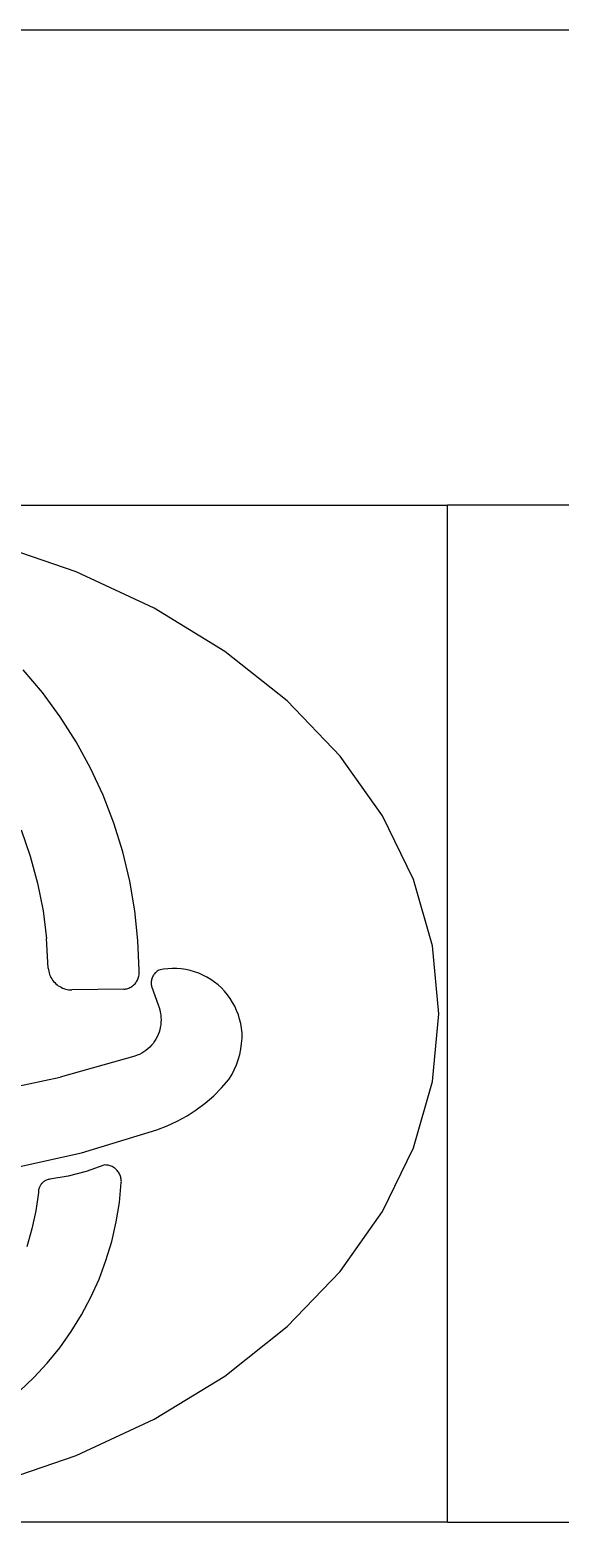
# Model space of a CAD drawing. Extents: x 396092 to 455492, y 17293 to 132793.
# Drawn here: x 424761.3 to 424834.2, y 60901 to 61106.4 of the extents above; entities that cross this region are included whole.
import ezdxf

# ---------------------------------------------------------------- set-up
doc = ezdxf.new("R2010")
doc.units = 0
doc.header["$LTSCALE"] = 1000
doc.header["$MEASUREMENT"] = 0
doc.layers.add('MU', color=34, linetype='Continuous')

msp = doc.modelspace()

# ---------------------------------------------------------------- linework, layer by layer
at = {"layer": 'MU', "color": 37}
for p, q in [((423391.55, 61106.41), (428821.55, 61106.41)), ((424718.63, 61040.95), (424818.73, 61040.95)), ((424838.51, 61040.95), (424818.73, 61040.95)), ((424818.73, 60900.95), (424818.73, 61040.95)), ((424767.66, 61031.78), (424756.13, 61035.75)), ((424778.38, 61026.78), (424767.66, 61031.78)), ((424788.11, 61020.83), (424778.38, 61026.78)), ((424796.69, 61014.01), (424788.11, 61020.83)), ((424763.01, 61015.16), (424760.36, 61018.29)), ((424765.44, 61011.85), (424763.01, 61015.16)), ((424803.96, 61006.42), (424796.69, 61014.01)), ((424767.65, 61008.38), (424765.44, 61011.85)), ((424769.62, 61004.77), (424767.65, 61008.38)), ((424809.78, 60998.18), (424803.96, 61006.42)), ((424771.35, 61001.03), (424769.62, 61004.77)), ((424772.84, 60997.18), (424771.35, 61001.03)), ((424814.05, 60989.41), (424809.78, 60998.18)), ((424760.1, 60996.27), (424761.35, 60992.63)), ((424774.06, 60993.23), (424772.84, 60997.18)), ((424761.35, 60992.63), (424762.35, 60988.91)), ((424775.03, 60989.22), (424774.06, 60993.23)), ((424762.35, 60988.91), (424763.1, 60985.13)), ((424775.72, 60985.14), (424775.03, 60989.22)), ((424816.65, 60980.28), (424814.05, 60989.41)), ((424763.1, 60985.13), (424763.58, 60981.31)), ((424776.15, 60981.03), (424775.72, 60985.14)), ((424763.81, 60977.24), (424763.58, 60981.31)), ((424776.31, 60976.89), (424776.15, 60981.03)), ((424817.53, 60970.95), (424816.65, 60980.28)), ((424763.81, 60977.24), (424763.84, 60977.01)), ((424763.84, 60977.01), (424763.88, 60976.79)), ((424763.88, 60976.79), (424763.93, 60976.58)), ((424763.93, 60976.58), (424764, 60976.37)), ((424764, 60976.37), (424764.09, 60976.16)), ((424764.09, 60976.16), (424764.19, 60975.96)), ((424764.19, 60975.96), (424764.3, 60975.77)), ((424764.3, 60975.77), (424764.42, 60975.59)), ((424764.42, 60975.59), (424764.56, 60975.41)), ((424775.93, 60975.32), (424776.01, 60975.44)), ((424776.01, 60975.44), (424776.08, 60975.58)), ((424776.08, 60975.58), (424776.15, 60975.71)), ((424776.15, 60975.71), (424776.2, 60975.85)), ((424776.2, 60975.85), (424776.24, 60976)), ((424776.24, 60976), (424776.28, 60976.14)), ((424776.28, 60976.14), (424776.3, 60976.29)), ((424776.3, 60976.29), (424776.32, 60976.44)), ((424776.32, 60976.74), (424776.31, 60976.89)), ((424776.33, 60976.59), (424776.32, 60976.74)), ((424776.32, 60976.44), (424776.33, 60976.59)), ((424778, 60975.51), (424777.98, 60975.38)), ((424778.02, 60975.64), (424778, 60975.51)), ((424778.06, 60975.77), (424778.02, 60975.64)), ((424778.1, 60975.89), (424778.06, 60975.77)), ((424778.15, 60976.02), (424778.1, 60975.89)), ((424778.21, 60976.14), (424778.15, 60976.02)), ((424778.28, 60976.25), (424778.21, 60976.14)), ((424778.35, 60976.36), (424778.28, 60976.25)), ((424778.43, 60976.46), (424778.35, 60976.36)), ((424778.52, 60976.56), (424778.43, 60976.46)), ((424778.61, 60976.65), (424778.52, 60976.56)), ((424778.71, 60976.74), (424778.61, 60976.65)), ((424778.81, 60976.82), (424778.71, 60976.74)), ((424778.92, 60976.89), (424778.81, 60976.82)), ((424779.04, 60976.95), (424778.92, 60976.89)), ((424779.65, 60977.07), (424779.04, 60976.95)), ((424780.26, 60977.15), (424779.65, 60977.07)), ((424780.88, 60977.19), (424780.26, 60977.15)), ((424781.5, 60977.18), (424780.88, 60977.19)), ((424782.12, 60977.13), (424781.5, 60977.18)), ((424782.73, 60977.04), (424782.12, 60977.13)), ((424783.34, 60976.91), (424782.73, 60977.04)), ((424783.93, 60976.74), (424783.34, 60976.91)), ((424784.52, 60976.53), (424783.93, 60976.74)), ((424785.09, 60976.28), (424784.52, 60976.53)), ((424785.64, 60976), (424785.09, 60976.28)), ((424786.17, 60975.67), (424785.64, 60976)), ((424786.68, 60975.31), (424786.17, 60975.67)), ((424764.56, 60975.41), (424764.7, 60975.24)), ((424764.7, 60975.24), (424764.86, 60975.09)), ((424764.86, 60975.09), (424765.03, 60974.94)), ((424765.03, 60974.94), (424765.2, 60974.81)), ((424765.2, 60974.81), (424765.39, 60974.69)), ((424765.39, 60974.69), (424765.58, 60974.59)), ((424765.58, 60974.59), (424765.78, 60974.49)), ((424765.78, 60974.49), (424765.98, 60974.41)), ((424765.98, 60974.41), (424766.19, 60974.35)), ((424766.19, 60974.35), (424766.4, 60974.3)), ((424766.4, 60974.3), (424766.62, 60974.26)), ((424766.62, 60974.26), (424766.84, 60974.24)), ((424766.84, 60974.24), (424767.06, 60974.24)), ((424774.19, 60974.33), (424767.06, 60974.24)), ((424774.19, 60974.33), (424774.34, 60974.34)), ((424774.34, 60974.34), (424774.48, 60974.36)), ((424774.48, 60974.36), (424774.63, 60974.39)), ((424774.63, 60974.39), (424774.77, 60974.43)), ((424774.77, 60974.43), (424774.91, 60974.48)), ((424774.91, 60974.48), (424775.04, 60974.54)), ((424775.04, 60974.54), (424775.17, 60974.61)), ((424775.17, 60974.61), (424775.3, 60974.69)), ((424775.3, 60974.69), (424775.42, 60974.78)), ((424775.42, 60974.78), (424775.54, 60974.87)), ((424775.54, 60974.87), (424775.65, 60974.97)), ((424775.65, 60974.97), (424775.75, 60975.08)), ((424775.75, 60975.08), (424775.84, 60975.19)), ((424775.84, 60975.19), (424775.93, 60975.32)), ((424777.98, 60975.38), (424777.97, 60975.25)), ((424777.97, 60975.25), (424777.97, 60975.11)), ((424777.97, 60975.11), (424777.98, 60974.98)), ((424777.98, 60974.98), (424778, 60974.85)), ((424778, 60974.85), (424778.02, 60974.72)), ((424778.02, 60974.72), (424778.06, 60974.59)), ((424778.06, 60974.59), (424778.92, 60972.16)), ((424787.17, 60974.92), (424786.68, 60975.31)), ((424787.63, 60974.5), (424787.17, 60974.92)), ((424787.63, 60974.5), (424788.06, 60974.04)), ((424788.46, 60973.56), (424788.06, 60974.04)), ((424788.83, 60973.05), (424788.46, 60973.56)), ((424778.92, 60972.16), (424779.05, 60971.83)), ((424779.05, 60971.83), (424779.15, 60971.5)), ((424779.15, 60971.5), (424779.23, 60971.16)), ((424789.17, 60972.52), (424788.83, 60973.05)), ((424789.47, 60971.97), (424789.17, 60972.52)), ((424789.73, 60971.39), (424789.47, 60971.97)), ((424789.96, 60970.81), (424789.73, 60971.39)), ((424779.23, 60971.16), (424779.28, 60970.81)), ((424779.28, 60969.42), (424779.23, 60969.07)), ((424779.28, 60970.81), (424779.32, 60970.47)), ((424779.32, 60969.77), (424779.28, 60969.42)), ((424779.32, 60970.47), (424779.33, 60970.12)), ((424779.33, 60970.12), (424779.32, 60969.77)), ((424790.14, 60970.2), (424789.96, 60970.81)), ((424790.29, 60969.59), (424790.14, 60970.2)), ((424790.4, 60968.97), (424790.29, 60969.59)), ((424816.65, 60961.62), (424817.53, 60970.95)), ((424778.62, 60967.45), (424778.43, 60967.16)), ((424778.78, 60967.76), (424778.62, 60967.45)), ((424778.93, 60968.07), (424778.78, 60967.76)), ((424779.05, 60968.4), (424778.93, 60968.07)), ((424779.15, 60968.73), (424779.05, 60968.4)), ((424779.23, 60969.07), (424779.15, 60968.73)), ((424790.47, 60968.34), (424790.4, 60968.97)), ((424790.41, 60966.83), (424790.47, 60967.58)), ((424790.47, 60967.58), (424790.47, 60968.34)), ((424776.06, 60965.23), (424775.74, 60965.11)), ((424776.37, 60965.36), (424776.06, 60965.23)), ((424776.68, 60965.52), (424776.37, 60965.36)), ((424776.97, 60965.7), (424776.68, 60965.52)), ((424777.25, 60965.9), (424776.97, 60965.7)), ((424777.52, 60966.12), (424777.25, 60965.9)), ((424777.77, 60966.35), (424777.52, 60966.12)), ((424778.01, 60966.61), (424777.77, 60966.35)), ((424778.23, 60966.87), (424778.01, 60966.61)), ((424778.43, 60967.16), (424778.23, 60966.87)), ((424789.95, 60964.61), (424790.15, 60965.34)), ((424790.15, 60965.34), (424790.31, 60966.08)), ((424790.31, 60966.08), (424790.41, 60966.83)), ((424775.74, 60965.11), (424765.45, 60962.2)), ((424789.06, 60962.54), (424789.4, 60963.21)), ((424789.4, 60963.21), (424789.7, 60963.9)), ((424789.7, 60963.9), (424789.95, 60964.61)), ((424754.99, 60960.02), (424765.45, 60962.2)), ((424787.66, 60960.73), (424788.67, 60961.89)), ((424788.67, 60961.89), (424789.06, 60962.54)), ((424814.05, 60952.49), (424816.65, 60961.62)), ((424785.41, 60958.64), (424786.57, 60959.65)), ((424786.57, 60959.65), (424787.66, 60960.73)), ((424782.9, 60956.89), (424784.18, 60957.72)), ((424784.18, 60957.72), (424785.41, 60958.64)), ((424768.39, 60951.82), (424778.75, 60954.97)), ((424778.75, 60954.97), (424780.17, 60955.51)), ((424780.17, 60955.51), (424781.56, 60956.15)), ((424781.56, 60956.15), (424782.9, 60956.89)), ((424757.83, 60949.45), (424768.39, 60951.82)), ((424809.78, 60943.73), (424814.05, 60952.49)), ((424769.04, 60949.25), (424766.55, 60948.6)), ((424771.46, 60950.12), (424769.04, 60949.25)), ((424771.61, 60950.13), (424771.46, 60950.12)), ((424771.76, 60950.12), (424771.61, 60950.13)), ((424771.9, 60950.11), (424771.76, 60950.12)), ((424772.05, 60950.09), (424771.9, 60950.11)), ((424772.19, 60950.05), (424772.05, 60950.09)), ((424772.33, 60950.01), (424772.19, 60950.05)), ((424772.47, 60949.96), (424772.33, 60950.01)), ((424772.6, 60949.9), (424772.47, 60949.96)), ((424772.73, 60949.83), (424772.6, 60949.9)), ((424772.86, 60949.75), (424772.73, 60949.83)), ((424772.98, 60949.67), (424772.86, 60949.75)), ((424773.09, 60949.57), (424772.98, 60949.67)), ((424773.2, 60949.47), (424773.09, 60949.57)), ((424773.3, 60949.36), (424773.2, 60949.47)), ((424773.39, 60949.25), (424773.3, 60949.36)), ((424773.48, 60949.13), (424773.39, 60949.25)), ((424773.56, 60949), (424773.48, 60949.13)), ((424773.63, 60948.87), (424773.56, 60949)), ((424773.69, 60948.74), (424773.63, 60948.87)), ((424773.74, 60948.6), (424773.69, 60948.74)), ((424762.49, 60946.7), (424762.47, 60946.58)), ((424762.52, 60946.82), (424762.49, 60946.7)), ((424762.55, 60946.93), (424762.52, 60946.82)), ((424762.59, 60947.05), (424762.55, 60946.93)), ((424762.64, 60947.16), (424762.59, 60947.05)), ((424762.69, 60947.26), (424762.64, 60947.16)), ((424762.75, 60947.36), (424762.69, 60947.26)), ((424762.82, 60947.46), (424762.75, 60947.36)), ((424762.9, 60947.56), (424762.82, 60947.46)), ((424762.98, 60947.64), (424762.9, 60947.56)), ((424763.06, 60947.73), (424762.98, 60947.64)), ((424763.15, 60947.8), (424763.06, 60947.73)), ((424763.25, 60947.87), (424763.15, 60947.8)), ((424763.35, 60947.94), (424763.25, 60947.87)), ((424763.46, 60947.99), (424763.35, 60947.94)), ((424763.56, 60948.04), (424763.46, 60947.99)), ((424763.67, 60948.08), (424763.56, 60948.04)), ((424763.79, 60948.12), (424763.67, 60948.08)), ((424763.9, 60948.14), (424763.79, 60948.12)), ((424764.02, 60948.16), (424763.9, 60948.14)), ((424766.55, 60948.6), (424764.02, 60948.16)), ((424773.6, 60944.98), (424773.86, 60947.71)), ((424773.79, 60948.45), (424773.74, 60948.6)), ((424773.82, 60948.31), (424773.79, 60948.45)), ((424773.85, 60948.16), (424773.82, 60948.31)), ((424773.86, 60948.01), (424773.85, 60948.16)), ((424773.87, 60947.86), (424773.86, 60948.01)), ((424773.86, 60947.71), (424773.87, 60947.86)), ((424762.46, 60946.34), (424762.1, 60943.82)), ((424762.47, 60946.58), (424762.46, 60946.46)), ((424762.46, 60946.46), (424762.46, 60946.34)), ((424773.16, 60942.28), (424773.6, 60944.98)), ((424762.1, 60943.82), (424761.57, 60941.32)), ((424803.96, 60935.48), (424809.78, 60943.73)), ((424761.57, 60941.32), (424760.89, 60938.87)), ((424772.54, 60939.6), (424773.16, 60942.28)), ((424771.75, 60936.98), (424772.54, 60939.6)), ((424770.8, 60934.41), (424771.75, 60936.98)), ((424769.68, 60931.92), (424770.8, 60934.41)), ((424796.69, 60927.89), (424803.96, 60935.48)), ((424768.4, 60929.51), (424769.68, 60931.92)), ((424766.97, 60927.18), (424768.4, 60929.51)), ((424765.39, 60924.96), (424766.97, 60927.18)), ((424788.11, 60921.07), (424796.69, 60927.89)), ((424763.67, 60922.85), (424765.39, 60924.96)), ((424761.82, 60920.86), (424763.67, 60922.85)), ((424759.84, 60919), (424761.82, 60920.86)), ((424778.38, 60915.12), (424788.11, 60921.07)), ((424767.66, 60910.12), (424778.38, 60915.12)), ((424756.13, 60906.16), (424767.66, 60910.12)), ((424818.73, 60900.95), (424718.63, 60900.95)), ((424818.73, 60900.95), (424838.51, 60900.95))]:
    msp.add_line(p, q, dxfattribs=at)

doc.saveas('drawing.dxf')
